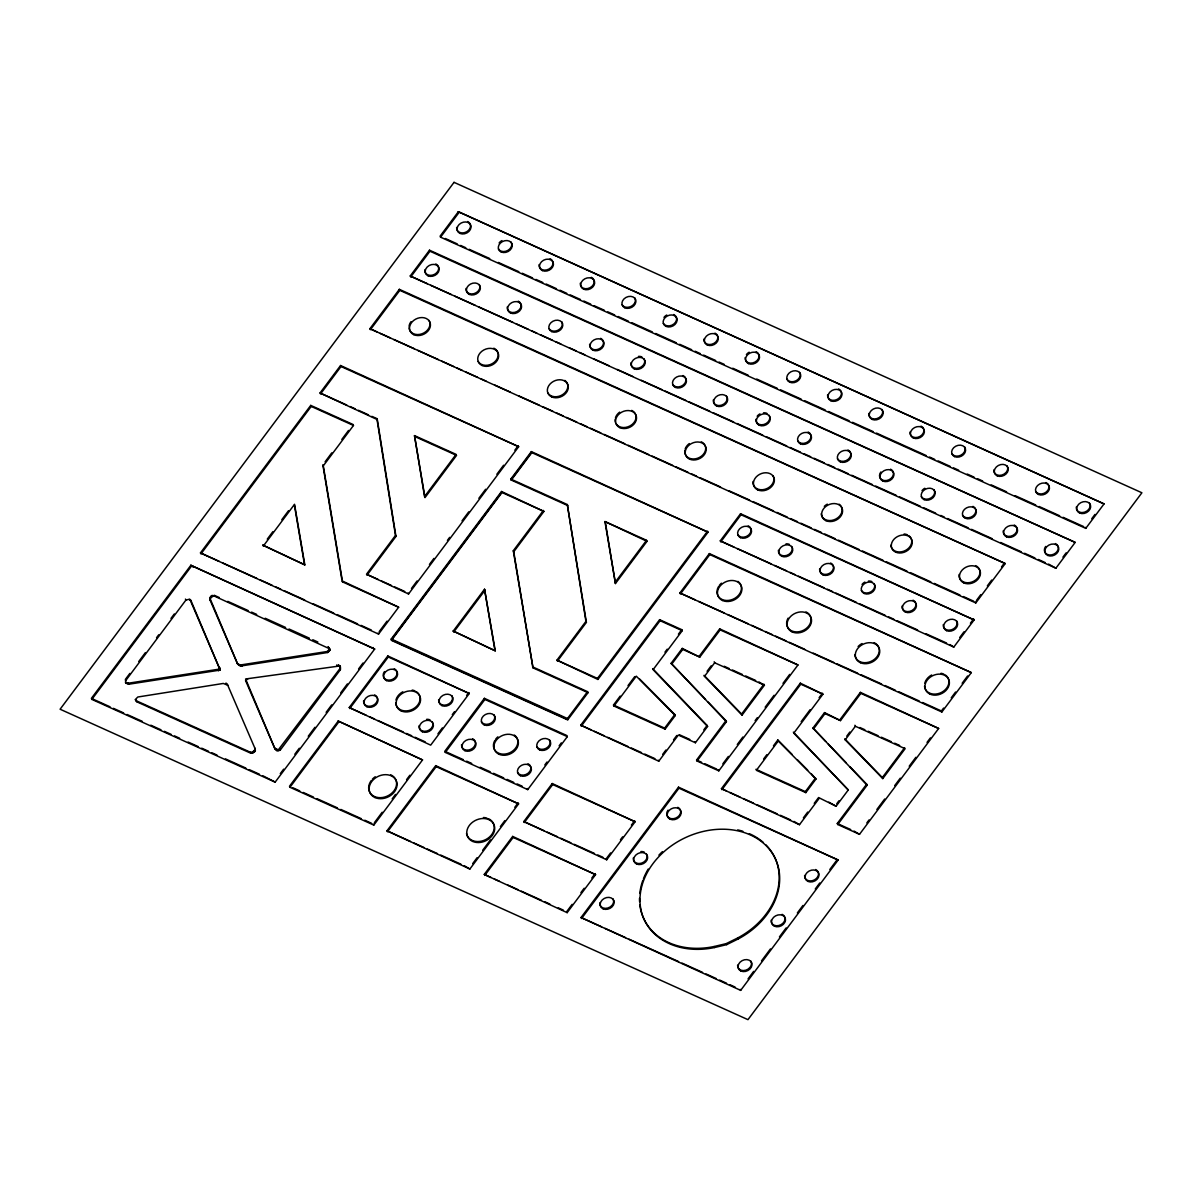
<?xml version="1.0" encoding="UTF-8"?>
<svg xmlns="http://www.w3.org/2000/svg" width="1202" height="1202" viewBox="0 0 1202 1202"><rect width="100%" height="100%" fill="white"/><g stroke="black" fill="none" stroke-linecap="round" stroke-linejoin="round"><path stroke-width="1.5" d="M329.093 647.743L330.114 650.057L327.695 652.506L240.49 666.058L237.741 664.27L209.704 597.694L212.198 595.306L212.649 596.312L214.647 596.237L329.558 648.749L328.071 646.631L328.537 647.638M255.35 750.814L254.899 748.335L255.35 750.814L254.328 752.167L250.857 753.263L136.983 701.878L135.495 699.759L136.983 701.878M219.726 669.063L128.479 683.187L125.399 682.33L128.945 684.193L220.191 670.07L189.826 599.227L190.292 600.234M220.191 670.07L190.682 599.963M338.964 666.073L245.584 678.98L275.093 749.086L277.076 750.769L280.336 749.958L340.376 669.664L340.376 666.704L338.498 665.067L340.376 666.704M129.846 673.42L125.399 679.37L125.864 683.337M340.376 669.664L339.911 665.698M190.878 565.301L91.382 698.377L91.833 699.384L275.168 782.126L374.678 649.05L190.878 565.301L374.678 649.05M200.449 552.92L310.747 405.405L353.012 424.471L353.478 425.478L323.308 465.82L342.54 581.903L398.643 607.22L378.57 634.085L200.449 552.92L219.245 561.394M366.971 575.217L395.954 536.438L377.338 419.618L320.032 392.979L340.572 365.513L518.678 446.693L408.545 593.983L366.505 574.21L395.488 535.431L376.872 418.612L371.854 416.358M91.833 699.384L191.343 566.307M200.914 553.927L311.213 406.411L310.747 405.405M320.498 393.971L341.022 366.52L340.572 365.513M369.9 328.717L399.349 289.336L1005.248 563.558L975.799 602.938L369.9 328.717L376.752 331.797M410.213 276.009L429.505 250.211L1075.189 542.387L1055.897 568.2L410.213 276.009L427.326 283.732M458.368 211.717L440.097 236.163L440.563 237.17L1085.782 528.354L1104.052 503.908L458.368 211.717L1104.052 503.908M370.366 329.724L399.815 290.343L399.349 289.336M410.678 277.016L429.97 251.218L429.505 250.211M440.563 237.17L458.833 212.724M138.741 661.536L145.412 652.611M156.53 637.736L158.754 634.761M170.984 618.414L174.32 613.952M125.864 680.377L185.904 600.083L189.165 599.272L191.148 600.955M210.17 598.686L212.649 596.312M267.265 539.142L272.854 531.675M281.794 519.715L288.495 510.745M325.081 461.823L331.782 452.853M341.834 439.421L348.535 430.451M263.268 546.129L294.55 504.284L304.842 564.895L262.802 545.122L304.842 564.895M210.155 600.174L209.689 599.167L237.275 663.264L240.024 665.052L327.229 651.499L329.664 649.065L330.114 650.057M136.517 700.871L250.407 752.257L252.405 752.182L254.884 749.808M245.539 680.482L274.627 748.08L278.308 749.868L339.911 668.658M379.216 631.591L387.029 621.149M411.46 588.469L417.079 580.957M429.445 564.429L433.937 558.404M447.414 540.374L449.668 537.369M462.019 520.842L468.765 511.827M478.877 498.289L485.623 489.274M496.862 474.249L503.608 465.234M514.847 450.194L518.212 445.687M280.291 773.637L283.657 769.16M294.836 754.21L299.298 748.23M308.253 736.255L314.954 727.285M326.133 712.335L331.722 704.868M340.677 692.893L347.378 683.923M358.557 668.973L363.034 662.993M391.702 640.02L391.236 639.013L501.534 491.498L543.92 511.421L513.75 551.763L532.982 667.846L588.018 692.683L567.66 719.893L391.431 640.365L502 492.504L501.534 491.498M510.82 479.072L531.344 451.621L708.038 532.155L597.92 679.446L556.947 660.153L585.93 621.374L567.314 504.555L510.82 479.072L511.286 480.079L531.81 452.628L531.344 451.621M338.228 721.065L289.487 786.258L289.952 787.265L373.807 825.098L422.533 759.919L338.228 721.065L422.533 759.919M349.226 707.557L387.81 655.961L469.276 693.524L430.692 745.135L349.226 707.557L366.099 715.175M289.952 787.265L338.679 722.071M349.692 708.564L388.276 656.968L387.81 655.961M453.244 631.065L484.526 589.22L495.284 650.838L453.244 631.065L495.284 650.838M532.982 667.846L513.284 550.756L543.454 510.414M453.71 632.072L484.992 590.227M437.949 733.806L442.366 727.901M452.283 714.634L454.491 711.689M466.616 695.462L468.81 692.517M374.438 822.619L382.191 812.236M392.168 798.909L395.488 794.462M406.561 779.647L409.882 775.215M484.391 698.332L444.785 751.295L445.311 752.407L527.738 789.609L567.329 736.646L566.818 735.534L484.391 698.332L484.902 699.444L567.329 736.646M445.311 752.407L484.902 699.444M386.969 830.822L435.71 765.644L518.603 803.853L469.862 869.031L386.969 830.822L410.513 841.445M387.435 831.829L436.176 766.651L435.71 765.644M614.973 582.534L646.541 540.314L604.937 521.548L615.439 583.541L647.007 541.321L646.541 540.314M557.397 661.16L586.396 622.381L567.314 504.555M543.92 511.421L501.655 492.354L391.356 639.87L567.93 719.547L567.464 718.541L587.553 691.676L532.516 666.84M597.92 679.446L597.454 678.439L707.572 531.149M544.822 764.953L547.015 762.008M559.125 745.826L561.319 742.881M472.717 863.577L477.149 857.657M482.693 850.25L490.446 839.882M500.408 826.54L504.84 820.62M514.817 807.293L518.137 802.846M580.746 725.182L659.613 619.676L681.774 629.683L682.24 630.689L653.107 669.649L707.572 726.459L695.402 742.746L678.349 735.053L658.786 761.197L580.746 725.182L590.858 729.749M679.911 592.977L709.36 553.596L971.321 672.609L941.872 711.99L679.911 592.977L695.297 599.918M581.212 726.188L660.078 620.683L659.613 619.676M680.377 593.968L709.826 554.588L709.36 553.596M720.253 540.9L740.552 513.735L974.101 619.932L953.787 647.082L720.253 540.9L733.866 547.03M720.719 541.907L741.018 514.741L740.552 513.735M484.256 874.44L512.683 836.427L595.576 874.62L567.149 912.649L484.256 874.44L490.987 877.475M523.802 821.567L552.229 783.539L635.122 821.747L606.694 859.776L523.802 821.567L543.98 830.672M484.722 875.447L513.149 837.418L512.683 836.427M524.267 822.574L552.695 784.545L552.229 783.539M639.719 679.1L674.803 714.544L675.269 715.551L665.112 729.133L613.952 706.04L613.486 705.033L620.187 696.078M628.015 685.621L634.716 676.651M613.952 706.04L636.294 676.17L675.269 715.551M664.961 652.16L667.215 649.17M678.409 634.175L681.774 629.683M719.697 628.871L797.963 664.976L718.811 770.843L697.04 761.016L726.429 721.696L671.107 663.339L682.27 648.404L699.789 657.103L720.163 629.878L719.697 628.871L699.339 656.097M671.572 664.345L682.736 649.411L682.27 648.404M707.092 671.272L711.163 665.833M665.112 729.133L664.646 728.127L674.803 714.544M758.973 681.97L764.412 685.215L742.07 715.1L704.522 676.35L714.664 662.768L714.198 661.761M662.678 754.375L665.938 750.018M673.526 739.861L676.786 735.504M572.152 904.325L566.683 911.642L567.149 912.649M580.897 892.635L584.187 888.248M591.835 878.001L595.125 873.614M610.601 852.909L606.229 858.769L606.694 859.776M620.442 839.747L622.621 836.832M631.381 825.128L634.656 820.741M703.786 729.899L707.122 725.452L652.641 668.643M697.04 761.016L696.574 760.01L725.963 720.689L708.098 702.028M581.032 917.532L678.499 787.175L838.14 860.016L740.672 990.373L581.032 917.532L601.571 926.802M581.498 918.538L678.965 788.181L678.499 787.175M742.07 715.1L741.604 714.093L763.946 684.208M722.808 763.871L728.382 756.419M737.292 744.489L742.866 737.036M755.126 720.629L757.365 717.654M765.163 707.212L774.088 695.282M782.998 683.352L789.684 674.412M819.043 798.549L799.495 824.692L721.44 788.677L800.322 683.172L822.934 694.185L793.801 733.145L848.281 789.954L836.096 806.241L818.577 797.542L814.235 803.357M721.906 789.684L800.787 684.178L800.322 683.172M763.586 759.033L766.876 754.646M773.442 745.841L777.829 739.981L792.118 754.42M777.829 739.981L778.295 740.988L756.374 770.317L805.821 792.629L815.963 779.046L811.605 774.103M801.178 721.651L810.148 709.661M819.118 697.671L822.468 693.178M860.392 692.367L938.657 728.472L859.505 834.338L837.734 824.512L867.123 785.191L812.973 728.051L824.527 712.606L840.498 720.599L860.857 693.374L860.392 692.367L840.033 719.592M813.423 729.058L824.978 713.612L824.527 712.606M846.779 736.12L849.829 732.048M805.821 792.629L805.355 791.622L815.497 778.04M855.373 726.263L905.106 748.711L882.779 778.596L845.216 739.846L855.373 726.263L854.907 725.257M803.372 817.871L807.714 812.071M976.43 600.474L980.787 594.644M987.323 585.9L991.695 580.055M1001.506 566.938L1003.685 564.008M959.737 637.496L964.019 631.786M970.42 623.207L973.635 618.925M836.742 803.762L838.951 800.802M837.734 824.512L837.268 823.505L866.657 784.185L850.039 766.816M882.779 778.596L882.313 777.589L904.64 747.704M941.872 711.99L941.421 710.983L943.6 708.068M951.233 697.851L955.59 692.021M962.141 683.277L967.595 675.975M1062.929 557.157L1066.144 552.86M1091.762 518.723L1094.992 514.411M748.05 978.879L753.654 971.396M761.497 960.894L770.452 948.919M779.422 936.929L786.138 927.929M797.347 912.949L802.951 905.467M815.272 888.984L819.749 882.989M829.831 869.497L836.562 860.512M866.837 822.889L869.076 819.914M876.874 809.472L884.687 799.029M894.709 785.612L900.283 778.16M909.208 766.23L915.894 757.29M927.043 742.385L930.393 737.908M639.84 904.806A72.3 57.125 -24.8 0 0 714.048 946.53L726.218 943.63L737.607 938.011A72.3 57.125 -24.8 0 0 765.749 844.751M726.684 944.637L738.073 939.017A72.3 57.125 -24.8 0 0 757.305 838.65A72.3 57.125 -24.8 0 0 643.956 879.654A72.3 57.125 -24.8 0 0 714.514 947.537L726.684 944.637L726.218 943.63M246.049 679.986L247.687 679.22M445.236 238.477L457.211 243.886M460.636 245.433L465.775 247.747M469.201 249.295L489.725 258.565M498.289 262.427L518.828 271.697M522.254 273.245L532.516 277.872M535.942 279.42L542.793 282.5M546.204 284.048L556.481 288.69M559.907 290.223L566.743 293.318M570.169 294.866L580.446 299.493M583.856 301.041L590.708 304.136M594.134 305.684L604.396 310.311M607.821 311.859L614.673 314.939M618.083 316.487L628.361 321.129M631.786 322.662L652.325 331.932M655.736 333.48L676.275 342.75M679.701 344.298L691.676 349.707M695.102 351.239L700.24 353.568M703.666 355.116L715.641 360.51M719.066 362.057L724.205 364.371M732.754 368.233L748.155 375.189M756.719 379.051L777.258 388.321M780.684 389.869L801.223 399.139M804.634 400.672L825.173 409.942M828.599 411.49L849.138 420.76M852.564 422.308L873.103 431.578M876.513 433.111L926.156 455.513M929.582 457.06L934.705 459.374M938.131 460.922L950.106 466.331M953.532 467.878L958.67 470.192M967.234 474.054L974.071 477.149M977.496 478.681L982.635 481.01M991.184 484.872L1006.585 491.813M1015.149 495.675L1035.688 504.945M1039.114 506.493L1059.653 515.763M1063.064 517.311L1083.603 526.566M429.97 251.218L1075.189 542.387M430.752 285.28L451.291 294.55M454.717 296.098L475.241 305.353M478.666 306.901L512.893 322.346M516.319 323.894L528.309 329.303M531.72 330.85L536.858 333.164M540.284 334.712L552.259 340.121M555.685 341.653L560.823 343.982M569.372 347.844L576.224 350.924M579.649 352.471L584.773 354.785M593.337 358.647L608.738 365.603M617.302 369.465L632.703 376.421M641.252 380.283L661.791 389.553M665.217 391.086L685.756 400.356M689.182 401.904L709.721 411.174M713.147 412.722L733.671 421.992M737.096 423.525L762.774 435.109M766.2 436.657L786.739 445.927M790.15 447.475L800.427 452.102M803.853 453.65L810.689 456.745M814.115 458.293L824.377 462.92M827.802 464.468L834.654 467.548M838.079 469.096L848.342 473.738M851.767 475.286L872.306 484.541M875.732 486.089L896.271 495.359M899.682 496.907L920.221 506.177M923.647 507.725L935.622 513.119M940.76 515.448L944.186 516.98M947.612 518.528L968.151 527.798M971.577 529.346L992.101 538.616M1000.665 542.478L1021.204 551.748M1024.63 553.281L1034.892 557.923M1038.318 559.471L1045.169 562.551M1048.58 564.099L1055.897 568.2M399.815 290.343L1005.248 563.558M380.163 333.345L390.425 337.972M393.85 339.52L414.374 348.775M417.8 350.323L438.309 359.593M441.735 361.126L453.71 366.535M457.136 368.082L462.259 370.396M465.685 371.929L477.645 377.338M481.07 378.885L486.209 381.199M494.758 385.061L510.144 392.002M518.693 395.864L539.217 405.119M542.643 406.667L552.905 411.294M556.316 412.842L563.167 415.922M566.578 417.47L576.84 422.097M580.265 423.645L587.102 426.74M590.528 428.273L600.79 432.915M604.215 434.448L624.74 443.718M628.15 445.251L648.674 454.521M652.1 456.069L672.624 465.324M676.035 466.872L688.01 472.266M691.435 473.813L696.559 476.127M699.985 477.675L720.509 486.93M729.058 490.792L749.582 500.062M753.008 501.595L773.517 510.865M776.943 512.413L787.205 517.04M790.631 518.573L797.467 521.668M800.893 523.216L811.155 527.843M814.565 529.391L821.417 532.471M824.827 534.019L835.089 538.646M838.515 540.194L859.039 549.449M862.45 550.997L882.974 560.252M886.4 561.8L906.924 571.07M910.35 572.603L930.859 581.873M934.285 583.406L959.947 594.99M963.358 596.538L973.62 601.165M741.018 514.741L974.101 619.932M341.022 366.52L518.678 446.693M708.038 532.155L531.464 452.463L510.94 479.914L567.765 505.561M737.262 548.578L771.293 563.933M774.689 565.466L786.604 570.845M789.999 572.377L795.108 574.676M798.504 576.209L824.031 587.733M827.427 589.265L832.535 591.564M835.931 593.097L856.35 602.322M859.761 603.855L885.273 615.364M888.669 616.911L893.777 619.21M897.188 620.743L917.592 629.953M926.111 633.8L946.515 643.01M949.926 644.542L953.787 647.082M709.826 554.588L971.321 672.609M320.032 392.979L346.777 405.044M350.128 406.546L355.146 408.815M358.481 410.318L368.503 414.84M414.495 435.605L456.099 454.371L424.546 496.591L414.495 435.605L424.997 497.598L456.565 455.378L414.96 436.611M604.937 521.548L647.007 541.321M311.213 406.411L353.478 425.478M698.723 601.451L724.355 613.02M727.766 614.568L748.275 623.823M751.701 625.371L761.948 629.998M765.373 631.531L772.21 634.626M775.636 636.158L785.883 640.786M789.308 642.334L804.679 649.275M813.228 653.137L833.737 662.392M837.163 663.925L857.672 673.18M861.083 674.728L881.592 683.983M885.018 685.531L895.265 690.158M898.69 691.706L919.199 700.961M922.61 702.494L941.421 710.983M720.163 629.878L797.963 664.976M860.857 693.374L938.657 728.472M660.078 620.683L682.24 630.689M800.787 684.178L822.934 694.185M724.16 666.254L729.133 668.492M732.439 669.995L742.385 674.487M745.706 675.975L755.652 680.467M859.881 727.51L864.854 729.749M868.175 731.252L878.121 735.729M881.427 737.232L891.373 741.724M894.694 743.212L899.667 745.465M714.664 662.768L764.412 685.215M682.736 649.411L699.789 657.103M824.978 713.612L840.498 720.599M368.158 574.962L378.149 579.469M381.47 580.972L391.446 585.479M394.782 586.967L404.758 591.474M556.947 660.153L597.454 678.439M613.486 705.033L664.646 728.127M679.581 734.813L689.813 739.44M755.908 769.31L805.355 791.622M828.809 802.155L836.096 806.241M696.574 760.01L701.592 762.278M704.943 763.781L716.662 769.07M837.268 823.505L850.67 829.545M854.021 831.063L859.505 834.338M222.655 562.942L256.822 578.357M260.233 579.89L272.193 585.299M275.604 586.831L280.727 589.145M284.153 590.693L304.647 599.933M313.181 603.795L333.69 613.05M337.101 614.583L357.595 623.838M361.021 625.371L371.268 629.998M391.236 639.013L567.464 718.541M594.239 731.267L604.351 735.834M607.731 737.352L627.97 746.487M631.335 748.02L641.462 752.587M644.828 754.105L654.955 758.672M721.44 788.677L726.504 790.961M729.869 792.479L739.996 797.046M743.362 798.564L753.489 803.131M756.854 804.664L777.093 813.799M780.474 815.317L790.585 819.884M793.966 821.402L799.495 824.692M388.276 656.968L469.276 693.524M678.965 788.181L838.14 860.016M219.29 597.544L214.196 595.245L214.647 596.237M227.794 601.376L248.183 610.586M251.579 612.118L256.687 614.417M265.176 618.249L285.58 627.459M288.976 628.992L309.365 638.187M312.775 639.734L317.869 642.033M552.695 784.545L635.122 821.747M369.48 716.708L374.543 718.991M377.909 720.509L403.226 731.943M406.607 733.46L411.67 735.744M415.051 737.262L425.177 741.844M446.468 752.046L463.296 759.649M466.661 761.167L471.71 763.435M480.124 767.237L490.206 771.789M493.571 773.307L503.668 777.859M507.034 779.377L513.765 782.412M517.13 783.929L522.179 786.213M436.176 766.651L518.603 803.853M226.442 684.088L225.976 683.082L227.779 685.245L223.302 683.442L137.824 697.01L135.39 699.444L135.961 700.766M547.346 832.19L557.443 836.742M560.808 838.26L570.905 842.827M574.271 844.345L594.449 853.45M597.815 854.968L602.863 857.251M513.149 837.418L595.576 874.62M604.997 928.35L625.536 937.62M628.962 939.168L678.589 961.57M682.015 963.102L702.554 972.373M705.98 973.921L716.242 978.563M719.667 980.096L726.519 983.191M729.945 984.738L735.068 987.052M292.912 787.791L299.749 790.886M303.174 792.434L313.437 797.061M316.862 798.609L337.401 807.879M340.827 809.427L361.351 818.682M364.777 820.23L371.628 823.325M494.353 878.993L499.401 881.276M507.815 885.063L517.912 889.63M521.262 891.148L541.456 900.253M544.822 901.77L549.87 904.054M558.284 907.841L563.332 910.124M413.879 842.978L423.975 847.53M427.341 849.048L437.438 853.6M440.803 855.118L460.982 864.223M464.348 865.74L469.862 869.031M93.065 699.143L110.043 706.806M113.439 708.339L123.626 712.936M127.021 714.469L142.302 721.365M150.791 725.197L160.978 729.794M164.374 731.327L171.165 734.392M174.56 735.924L179.639 738.223M188.128 742.055L198.315 746.652M201.711 748.185L208.502 751.235M211.898 752.768L216.991 755.066M225.48 758.898L245.854 768.093M249.25 769.626L259.437 774.223M262.832 775.756L275.168 782.126M797.317 759.664L807.714 770.166M778.295 740.988L815.963 779.046M882.313 777.589L844.751 738.839L845.216 739.846M741.604 714.093L704.056 675.344L704.522 676.35M793.335 732.138L848.281 789.954M812.973 728.051L825.744 741.424M828.313 744.098L846.208 762.804M671.107 663.339L705.544 699.354M1085.316 527.347L1085.782 528.354M975.333 601.932L975.799 602.938M866.657 784.185L867.123 785.191M725.963 720.689L726.429 721.696M707.122 725.452L707.572 726.459M718.345 769.836L718.811 770.843M694.936 741.739L695.402 742.746M658.335 760.19L658.786 761.197M737.607 938.011L738.073 939.017M585.93 621.374L586.396 622.381M740.207 989.366L740.672 990.373M714.048 946.53L714.514 947.537M587.553 691.676L588.018 692.683M513.284 550.756L513.75 551.763M376.872 418.612L377.338 419.618M527.227 788.497L527.738 789.609M395.488 535.431L395.954 536.438M408.094 592.977L408.545 593.983M398.643 607.22L342.074 580.897L342.54 581.903M323.308 465.82L322.842 464.813L341.774 579.048M378.104 633.093L378.57 634.085M372.996 647.487L373.476 648.509M340.031 667.155L340.497 668.162M336.83 664.856L337.296 665.863M328.642 650.417L329.108 651.424M327.229 651.499L327.695 652.506M373.341 824.091L373.807 825.098M210.726 596.327L211.176 597.334M241.752 665.052L242.218 666.058M279.871 748.966L280.336 749.958M240.024 665.052L240.49 666.058M278.308 749.868L278.774 750.859M238.612 664.405L239.078 665.412M192.515 566.037L192.981 567.059M237.275 663.264L237.741 664.27M276.61 749.763L277.076 750.769M275.483 748.816L275.949 749.823M274.627 748.08L275.093 749.086M219.771 667.561L220.236 668.567M185.439 599.077L185.904 600.083M218.088 669.814L218.554 670.821M253.877 751.175L254.328 752.167M252.405 752.182L252.856 753.188M250.407 752.257L250.857 753.263M128.479 683.187L128.945 684.193M126.811 682.976L127.277 683.983M227.313 684.238L255.365 749.342M484.526 589.22L494.818 649.831M294.4 505.11L304.376 563.888M605.402 522.554L615.439 583.541M416.598 691.826A12.651 9.992 -24.8 0 1 412.947 709.06A12.651 9.992 -24.8 0 1 395.698 703.08M395.969 699.94A12.651 9.992 -24.8 0 1 402.82 691.781M412.181 690.083A12.651 9.992 -24.8 0 1 414.99 690.91M451.937 695.763A7.227 5.709 -24.8 0 1 446.723 704.838A7.227 5.709 -24.8 0 1 438.625 699.669M432.314 721.891A7.227 5.709 -24.8 0 1 427.101 730.981A7.227 5.709 -24.8 0 1 419.002 725.813M426.635 719.337A7.227 5.709 -24.8 0 1 430.015 719.893M374.588 694.876A7.227 5.709 -24.8 0 1 373.431 705.243A7.227 5.709 -24.8 0 1 363.575 700.796M394.211 668.733A7.227 5.709 -24.8 0 1 395.834 676.726A7.227 5.709 -24.8 0 1 386.097 679.596A7.227 5.709 -24.8 0 1 384.46 671.602M390.74 774.809A14.454 11.419 -24.8 0 1 393.986 790.811A14.454 11.419 -24.8 0 1 374.498 796.535A14.454 11.419 -24.8 0 1 371.253 780.549M372.38 779.197A14.454 11.419 -24.8 0 1 375.249 776.762M488.403 818.667A14.454 11.419 -24.8 0 1 487.681 838.425A14.454 11.419 -24.8 0 1 466.496 833.572M483.414 817.525A14.454 11.419 -24.8 0 1 486.885 818.096M514.351 735.068A12.651 9.992 -24.8 0 1 515.057 748.816A12.651 9.992 -24.8 0 1 498.815 753.278A12.651 9.992 -24.8 0 1 494.863 740.417M495.69 739.17A12.651 9.992 -24.8 0 1 497.868 736.856M494.142 714.92A7.227 5.709 -24.8 0 1 490.686 723.273A7.227 5.709 -24.8 0 1 481.431 721.756M472.566 738.704A7.227 5.709 -24.8 0 1 471.394 749.086A7.227 5.709 -24.8 0 1 461.538 744.639M549.569 739.936A7.227 5.709 -24.8 0 1 546.114 748.29A7.227 5.709 -24.8 0 1 536.858 746.773M527.978 763.721A7.227 5.709 -24.8 0 1 528.369 773.036A7.227 5.709 -24.8 0 1 517.566 772.57M750.919 961.164A7.227 5.709 -24.8 0 1 745.706 970.239A7.227 5.709 -24.8 0 1 737.607 965.086M815.632 869.527A7.227 5.709 -24.8 0 1 814.46 879.894A7.227 5.709 -24.8 0 1 804.619 875.462M782.126 914.346A7.227 5.709 -24.8 0 1 780.954 924.714A7.227 5.709 -24.8 0 1 771.113 920.266M613.065 898.946A7.227 5.709 -24.8 0 1 607.851 908.021A7.227 5.709 -24.8 0 1 599.753 902.867M646.571 854.141A7.227 5.709 -24.8 0 1 641.357 863.216A7.227 5.709 -24.8 0 1 633.259 858.048M640.876 851.572A7.227 5.709 -24.8 0 1 644.272 852.128M677.778 807.323A7.227 5.709 -24.8 0 1 679.4 815.317A7.227 5.709 -24.8 0 1 669.649 818.186A7.227 5.709 -24.8 0 1 668.027 810.178M639.569 901.605A72.3 57.125 -24.8 0 1 639.494 898.36M639.795 893.462A72.3 57.125 -24.8 0 1 642.875 880.285M643.491 878.647A72.3 57.125 -24.8 0 1 648.209 869.046M658.906 855.118A72.3 57.125 -24.8 0 1 662.437 851.662M737.682 829.906A72.3 57.125 -24.8 0 1 742.851 831.273M749.372 833.692A72.3 57.125 -24.8 0 1 763.405 842.542M737.923 581.392A12.651 9.992 -24.8 0 1 738.629 595.155A12.651 9.992 -24.8 0 1 722.387 599.618A12.651 9.992 -24.8 0 1 718.435 586.756M719.262 585.494A12.651 9.992 -24.8 0 1 721.44 583.195M805.956 611.908A12.651 9.992 -24.8 0 1 809.096 625.491A12.651 9.992 -24.8 0 1 792.629 631.275A12.651 9.992 -24.8 0 1 788.076 618.174M874.17 642.694A12.651 9.992 -24.8 0 1 873.073 660.289A12.651 9.992 -24.8 0 1 854.877 654.85M858.108 646.526A12.651 9.992 -24.8 0 1 862.014 643.566M945.418 675.028A12.651 9.992 -24.8 0 1 941.767 692.262A12.651 9.992 -24.8 0 1 924.518 686.282M924.789 683.142A12.651 9.992 -24.8 0 1 931.64 674.983M941.001 673.285A12.651 9.992 -24.8 0 1 943.81 674.127M748.185 525.8A7.227 5.709 -24.8 0 1 748.561 535.115A7.227 5.709 -24.8 0 1 737.758 534.65M791.697 546.399A7.227 5.709 -24.8 0 1 786.484 555.489A7.227 5.709 -24.8 0 1 778.385 550.321M786.018 543.845A7.227 5.709 -24.8 0 1 789.398 544.401M830.612 563.002A7.227 5.709 -24.8 0 1 829.44 573.369A7.227 5.709 -24.8 0 1 819.599 568.922M874.124 583.601A7.227 5.709 -24.8 0 1 870.654 591.97A7.227 5.709 -24.8 0 1 861.398 590.452M862.074 584.457A7.227 5.709 -24.8 0 1 864.869 582.084M868.445 581.047A7.227 5.709 -24.8 0 1 871.826 581.588M913.039 600.189A7.227 5.709 -24.8 0 1 911.867 610.571A7.227 5.709 -24.8 0 1 902.026 606.124M956.552 620.803A7.227 5.709 -24.8 0 1 951.338 629.878A7.227 5.709 -24.8 0 1 943.239 624.724M467.653 221.529A7.227 5.709 -24.8 0 1 466.481 231.896A7.227 5.709 -24.8 0 1 456.64 227.448M511.166 242.128A7.227 5.709 -24.8 0 1 507.695 250.497A7.227 5.709 -24.8 0 1 498.439 248.979M499.115 242.984A7.227 5.709 -24.8 0 1 501.91 240.61M550.08 258.715A7.227 5.709 -24.8 0 1 548.908 269.098A7.227 5.709 -24.8 0 1 539.067 264.65M591.294 277.316A7.227 5.709 -24.8 0 1 590.122 287.684A7.227 5.709 -24.8 0 1 580.281 283.251M634.806 297.931A7.227 5.709 -24.8 0 1 631.335 306.285A7.227 5.709 -24.8 0 1 622.095 304.767M673.721 314.518A7.227 5.709 -24.8 0 1 674.097 323.834A7.227 5.709 -24.8 0 1 663.309 323.368M663.985 317.388A7.227 5.709 -24.8 0 1 666.764 315.014M714.935 333.119A7.227 5.709 -24.8 0 1 713.763 343.487A7.227 5.709 -24.8 0 1 703.921 339.039M756.148 351.72A7.227 5.709 -24.8 0 1 754.991 362.087A7.227 5.709 -24.8 0 1 745.135 357.64M746.412 354.59A7.227 5.709 -24.8 0 1 749.192 352.216M799.661 372.335A7.227 5.709 -24.8 0 1 796.205 380.688A7.227 5.709 -24.8 0 1 786.949 379.171M838.575 388.922A7.227 5.709 -24.8 0 1 837.418 399.289A7.227 5.709 -24.8 0 1 827.562 394.842M882.088 409.536A7.227 5.709 -24.8 0 1 876.889 418.612A7.227 5.709 -24.8 0 1 868.776 413.443M921.017 426.124A7.227 5.709 -24.8 0 1 919.846 436.491A7.227 5.709 -24.8 0 1 909.989 432.044M964.53 446.723A7.227 5.709 -24.8 0 1 961.059 455.092A7.227 5.709 -24.8 0 1 951.804 453.575M1007.156 465.97A7.227 5.709 -24.8 0 1 1001.942 475.045A7.227 5.709 -24.8 0 1 993.844 469.892M1046.071 482.558A7.227 5.709 -24.8 0 1 1046.446 491.873A7.227 5.709 -24.8 0 1 1035.658 491.408M1089.583 503.172A7.227 5.709 -24.8 0 1 1084.369 512.247A7.227 5.709 -24.8 0 1 1076.271 507.079M1014.203 524.973A7.227 5.709 -24.8 0 1 1013.031 535.356A7.227 5.709 -24.8 0 1 1003.189 530.908M972.989 506.373A7.227 5.709 -24.8 0 1 973.365 515.688A7.227 5.709 -24.8 0 1 962.562 515.237M934.074 489.785A7.227 5.709 -24.8 0 1 930.603 498.154A7.227 5.709 -24.8 0 1 921.348 496.636M922.024 490.641A7.227 5.709 -24.8 0 1 924.819 488.267M1055.416 543.574A7.227 5.709 -24.8 0 1 1057.039 551.583A7.227 5.709 -24.8 0 1 1047.288 554.438A7.227 5.709 -24.8 0 1 1045.665 546.444M435.785 263.944A7.227 5.709 -24.8 0 1 434.613 274.311A7.227 5.709 -24.8 0 1 424.757 269.864M479.297 284.558A7.227 5.709 -24.8 0 1 474.084 293.634A7.227 5.709 -24.8 0 1 465.985 288.465M561.725 321.745A7.227 5.709 -24.8 0 1 558.254 330.114A7.227 5.709 -24.8 0 1 548.998 328.597M518.212 301.146A7.227 5.709 -24.8 0 1 517.04 311.513A7.227 5.709 -24.8 0 1 507.199 307.066M600.639 338.348A7.227 5.709 -24.8 0 1 599.467 348.715A7.227 5.709 -24.8 0 1 589.626 344.268M644.152 358.947A7.227 5.709 -24.8 0 1 638.938 368.022A7.227 5.709 -24.8 0 1 630.84 362.869M638.457 356.393A7.227 5.709 -24.8 0 1 641.853 356.934M683.067 375.535A7.227 5.709 -24.8 0 1 683.442 384.85A7.227 5.709 -24.8 0 1 672.639 384.4M769.22 415.396A7.227 5.709 -24.8 0 1 764.006 424.471A7.227 5.709 -24.8 0 1 755.908 419.303M757.17 416.253A7.227 5.709 -24.8 0 1 759.965 413.879M763.525 412.827A7.227 5.709 -24.8 0 1 766.921 413.383M726.579 396.149A7.227 5.709 -24.8 0 1 721.365 405.224A7.227 5.709 -24.8 0 1 713.267 400.071M808.135 431.984A7.227 5.709 -24.8 0 1 808.51 441.299A7.227 5.709 -24.8 0 1 797.707 440.833M890.562 469.186A7.227 5.709 -24.8 0 1 892.184 477.179A7.227 5.709 -24.8 0 1 882.433 480.049A7.227 5.709 -24.8 0 1 880.811 472.04M847.921 449.939A7.227 5.709 -24.8 0 1 848.296 459.254A7.227 5.709 -24.8 0 1 837.509 458.788M429.054 320.423A10.848 8.564 -24.8 0 1 422.127 333.75A10.848 8.564 -24.8 0 1 409.071 327.83M409.086 326.298A10.848 8.564 -24.8 0 1 410.994 321.715M493.827 348.189A10.848 8.564 -24.8 0 1 494.398 362.163A10.848 8.564 -24.8 0 1 478.186 361.471M564.835 380.403A10.848 8.564 -24.8 0 1 563.302 394.166A10.848 8.564 -24.8 0 1 547.827 392.904M631.681 410.408A10.848 8.564 -24.8 0 1 632.252 424.381A10.848 8.564 -24.8 0 1 616.055 423.69M615.439 422.338A10.848 8.564 -24.8 0 1 615.154 419.303M615.484 417.74A10.848 8.564 -24.8 0 1 619.676 412.136M701.322 441.84A10.848 8.564 -24.8 0 1 699.564 457.391A10.848 8.564 -24.8 0 1 684.794 450.72M685.125 449.172A10.848 8.564 -24.8 0 1 689.317 443.568M839.131 504.194A10.848 8.564 -24.8 0 1 835.991 518.963A10.848 8.564 -24.8 0 1 821.206 513.825M824.302 506.358A10.848 8.564 -24.8 0 1 827.322 504.149M772.976 475.631A10.848 8.564 -24.8 0 1 765.163 489.244A10.848 8.564 -24.8 0 1 753.008 481.506M908.757 535.611A10.848 8.564 -24.8 0 1 905.632 550.381A10.848 8.564 -24.8 0 1 890.847 545.257M904.084 534.004A10.848 8.564 -24.8 0 1 907.39 534.83M975.603 565.616A10.848 8.564 -24.8 0 1 973.86 581.167A10.848 8.564 -24.8 0 1 959.091 574.511M454.04 182.343L60.1 709.225L747.96 1019.657L1141.9 492.775L454.04 182.343M459.99 233.398A7.227 5.709 -24.8 0 0 471.004 227.463A7.227 5.709 -24.8 0 0 461.162 223.016A7.227 5.709 -24.8 0 0 459.99 233.398M501.204 251.984A7.227 5.709 -24.8 0 0 512.217 246.064A7.227 5.709 -24.8 0 0 502.376 241.617A7.227 5.709 -24.8 0 0 501.204 251.984M542.418 270.585A7.227 5.709 -24.8 0 0 553.431 264.665A7.227 5.709 -24.8 0 0 543.589 260.218A7.227 5.709 -24.8 0 0 542.418 270.585M583.631 289.186A7.227 5.709 -24.8 0 0 594.644 283.266A7.227 5.709 -24.8 0 0 584.803 278.819A7.227 5.709 -24.8 0 0 583.631 289.186M624.845 307.787A7.227 5.709 -24.8 0 0 635.873 301.867A7.227 5.709 -24.8 0 0 626.017 297.42A7.227 5.709 -24.8 0 0 624.845 307.787M666.058 326.388A7.227 5.709 -24.8 0 0 677.087 320.468A7.227 5.709 -24.8 0 0 667.23 316.021A7.227 5.709 -24.8 0 0 666.058 326.388M707.287 344.989A7.227 5.709 -24.8 0 0 718.3 339.069A7.227 5.709 -24.8 0 0 708.444 334.622A7.227 5.709 -24.8 0 0 707.287 344.989M748.5 363.59A7.227 5.709 -24.8 0 0 759.514 357.67A7.227 5.709 -24.8 0 0 749.657 353.223A7.227 5.709 -24.8 0 0 748.5 363.59M789.714 382.191A7.227 5.709 -24.8 0 0 800.727 376.256A7.227 5.709 -24.8 0 0 790.871 371.824A7.227 5.709 -24.8 0 0 789.714 382.191M830.928 400.792A7.227 5.709 -24.8 0 0 841.941 394.857A7.227 5.709 -24.8 0 0 832.1 390.425A7.227 5.709 -24.8 0 0 830.928 400.792M872.141 419.393A7.227 5.709 -24.8 0 0 883.154 413.458A7.227 5.709 -24.8 0 0 873.313 409.026A7.227 5.709 -24.8 0 0 872.141 419.393M913.355 437.994A7.227 5.709 -24.8 0 0 924.368 432.059A7.227 5.709 -24.8 0 0 914.527 427.612A7.227 5.709 -24.8 0 0 913.355 437.994M954.568 456.595A7.227 5.709 -24.8 0 0 965.582 450.66A7.227 5.709 -24.8 0 0 955.74 446.212A7.227 5.709 -24.8 0 0 954.568 456.595M997.209 475.827A7.227 5.709 -24.8 0 0 1008.223 469.907A7.227 5.709 -24.8 0 0 998.366 465.459A7.227 5.709 -24.8 0 0 997.209 475.827M1038.423 494.428A7.227 5.709 -24.8 0 0 1049.436 488.508A7.227 5.709 -24.8 0 0 1039.58 484.06A7.227 5.709 -24.8 0 0 1038.423 494.428M1079.636 513.029A7.227 5.709 -24.8 0 0 1090.65 507.109A7.227 5.709 -24.8 0 0 1080.793 502.661A7.227 5.709 -24.8 0 0 1079.636 513.029M740.522 537.67A7.227 5.709 -24.8 0 0 751.535 531.735A7.227 5.709 -24.8 0 0 741.694 527.302A7.227 5.709 -24.8 0 0 740.522 537.67M781.736 556.271A7.227 5.709 -24.8 0 0 792.749 550.336A7.227 5.709 -24.8 0 0 782.908 545.888A7.227 5.709 -24.8 0 0 781.736 556.271M822.949 574.856A7.227 5.709 -24.8 0 0 833.963 568.937A7.227 5.709 -24.8 0 0 824.121 564.489A7.227 5.709 -24.8 0 0 822.949 574.856M864.163 593.457A7.227 5.709 -24.8 0 0 875.176 587.538A7.227 5.709 -24.8 0 0 865.335 583.09A7.227 5.709 -24.8 0 0 864.163 593.457M905.376 612.058A7.227 5.709 -24.8 0 0 916.405 606.139A7.227 5.709 -24.8 0 0 906.548 601.691A7.227 5.709 -24.8 0 0 905.376 612.058M946.59 630.659A7.227 5.709 -24.8 0 0 957.618 624.74A7.227 5.709 -24.8 0 0 947.762 620.292A7.227 5.709 -24.8 0 0 946.59 630.659M374.964 797.542A14.454 11.419 -24.8 0 0 396.991 785.687A14.454 11.419 -24.8 0 0 377.293 776.808A14.454 11.419 -24.8 0 0 374.964 797.542M499.055 754.27A12.651 9.992 -24.8 0 0 518.332 743.903A12.651 9.992 -24.8 0 0 501.099 736.135A12.651 9.992 -24.8 0 0 499.055 754.27M484.241 724.896A7.227 5.709 -24.8 0 0 495.254 718.961A7.227 5.709 -24.8 0 0 485.413 714.514A7.227 5.709 -24.8 0 0 484.241 724.896M464.949 750.694A7.227 5.709 -24.8 0 0 475.962 744.759A7.227 5.709 -24.8 0 0 466.121 740.327A7.227 5.709 -24.8 0 0 464.949 750.694M539.668 749.898A7.227 5.709 -24.8 0 0 550.681 743.978A7.227 5.709 -24.8 0 0 540.84 739.53A7.227 5.709 -24.8 0 0 539.668 749.898M520.376 775.711A7.227 5.709 -24.8 0 0 531.389 769.776A7.227 5.709 -24.8 0 0 521.548 765.328A7.227 5.709 -24.8 0 0 520.376 775.711M472.626 841.4A14.454 11.419 -24.8 0 0 494.653 829.545A14.454 11.419 -24.8 0 0 474.97 820.65A14.454 11.419 -24.8 0 0 472.626 841.4M740.958 971.021A7.227 5.709 -24.8 0 0 751.971 965.101A7.227 5.709 -24.8 0 0 742.13 960.653A7.227 5.709 -24.8 0 0 740.958 971.021M807.969 881.397A7.227 5.709 -24.8 0 0 818.983 875.477A7.227 5.709 -24.8 0 0 809.141 871.029A7.227 5.709 -24.8 0 0 807.969 881.397M774.464 926.216A7.227 5.709 -24.8 0 0 785.477 920.281A7.227 5.709 -24.8 0 0 775.636 915.834A7.227 5.709 -24.8 0 0 774.464 926.216M603.103 908.817A7.227 5.709 -24.8 0 0 614.117 902.882A7.227 5.709 -24.8 0 0 604.275 898.435A7.227 5.709 -24.8 0 0 603.103 908.817M636.609 863.998A7.227 5.709 -24.8 0 0 647.623 858.078A7.227 5.709 -24.8 0 0 637.781 853.63A7.227 5.709 -24.8 0 0 636.609 863.998M670.115 819.193A7.227 5.709 -24.8 0 0 681.128 813.258A7.227 5.709 -24.8 0 0 671.287 808.811A7.227 5.709 -24.8 0 0 670.115 819.193M722.567 600.504A12.651 9.992 -24.8 0 0 741.844 590.122A12.651 9.992 -24.8 0 0 724.611 582.354A12.651 9.992 -24.8 0 0 722.567 600.504M792.208 631.921A12.651 9.992 -24.8 0 0 811.485 621.554A12.651 9.992 -24.8 0 0 794.252 613.771A12.651 9.992 -24.8 0 0 792.208 631.921M860.422 662.708A12.651 9.992 -24.8 0 0 879.699 652.34A12.651 9.992 -24.8 0 0 862.465 644.557A12.651 9.992 -24.8 0 0 860.422 662.708M930.063 694.14A12.651 9.992 -24.8 0 0 949.34 683.773A12.651 9.992 -24.8 0 0 932.106 675.99A12.651 9.992 -24.8 0 0 930.063 694.14M401.243 710.938A12.651 9.992 -24.8 0 0 420.52 700.556A12.651 9.992 -24.8 0 0 403.286 692.788A12.651 9.992 -24.8 0 0 401.243 710.938M441.975 705.619A7.227 5.709 -24.8 0 0 452.989 699.684A7.227 5.709 -24.8 0 0 443.147 695.252A7.227 5.709 -24.8 0 0 441.975 705.619M422.368 731.763A7.227 5.709 -24.8 0 0 433.381 725.828A7.227 5.709 -24.8 0 0 423.525 721.38A7.227 5.709 -24.8 0 0 422.368 731.763M366.941 706.746A7.227 5.709 -24.8 0 0 377.954 700.811A7.227 5.709 -24.8 0 0 368.097 696.379A7.227 5.709 -24.8 0 0 366.941 706.746M386.548 680.602A7.227 5.709 -24.8 0 0 397.577 674.683A7.227 5.709 -24.8 0 0 387.72 670.235A7.227 5.709 -24.8 0 0 386.548 680.602M965.326 518.242A7.227 5.709 -24.8 0 0 976.34 512.322A7.227 5.709 -24.8 0 0 966.498 507.875A7.227 5.709 -24.8 0 0 965.326 518.242M1006.54 536.843A7.227 5.709 -24.8 0 0 1017.553 530.923A7.227 5.709 -24.8 0 0 1007.712 526.476A7.227 5.709 -24.8 0 0 1006.54 536.843M924.113 499.641A7.227 5.709 -24.8 0 0 935.126 493.721A7.227 5.709 -24.8 0 0 925.285 489.274A7.227 5.709 -24.8 0 0 924.113 499.641M1047.753 555.444A7.227 5.709 -24.8 0 0 1058.767 549.524A7.227 5.709 -24.8 0 0 1048.925 545.077A7.227 5.709 -24.8 0 0 1047.753 555.444M428.122 275.814A7.227 5.709 -24.8 0 0 439.136 269.879A7.227 5.709 -24.8 0 0 429.294 265.447A7.227 5.709 -24.8 0 0 428.122 275.814M469.336 294.415A7.227 5.709 -24.8 0 0 480.349 288.48A7.227 5.709 -24.8 0 0 470.508 284.048A7.227 5.709 -24.8 0 0 469.336 294.415M551.763 331.617A7.227 5.709 -24.8 0 0 562.776 325.682A7.227 5.709 -24.8 0 0 552.935 321.235A7.227 5.709 -24.8 0 0 551.763 331.617M510.55 313.016A7.227 5.709 -24.8 0 0 521.563 307.081A7.227 5.709 -24.8 0 0 511.721 302.649A7.227 5.709 -24.8 0 0 510.55 313.016M592.977 350.203A7.227 5.709 -24.8 0 0 603.99 344.283A7.227 5.709 -24.8 0 0 594.149 339.835A7.227 5.709 -24.8 0 0 592.977 350.203M634.19 368.804A7.227 5.709 -24.8 0 0 645.204 362.884A7.227 5.709 -24.8 0 0 635.362 358.436A7.227 5.709 -24.8 0 0 634.19 368.804M675.404 387.405A7.227 5.709 -24.8 0 0 686.417 381.485A7.227 5.709 -24.8 0 0 676.576 377.037A7.227 5.709 -24.8 0 0 675.404 387.405M759.258 425.253A7.227 5.709 -24.8 0 0 770.272 419.318A7.227 5.709 -24.8 0 0 760.43 414.885A7.227 5.709 -24.8 0 0 759.258 425.253M716.617 406.006A7.227 5.709 -24.8 0 0 727.631 400.086A7.227 5.709 -24.8 0 0 717.789 395.638A7.227 5.709 -24.8 0 0 716.617 406.006M800.472 443.854A7.227 5.709 -24.8 0 0 811.485 437.919A7.227 5.709 -24.8 0 0 801.644 433.486A7.227 5.709 -24.8 0 0 800.472 443.854M882.899 481.055A7.227 5.709 -24.8 0 0 893.912 475.121A7.227 5.709 -24.8 0 0 884.071 470.673A7.227 5.709 -24.8 0 0 882.899 481.055M840.258 461.808A7.227 5.709 -24.8 0 0 851.286 455.889A7.227 5.709 -24.8 0 0 841.43 451.441A7.227 5.709 -24.8 0 0 840.258 461.808M413.894 334.712A10.848 8.564 -24.8 0 0 430.406 325.817A10.848 8.564 -24.8 0 0 415.637 319.161A10.848 8.564 -24.8 0 0 413.894 334.712M482.107 365.498A10.848 8.564 -24.8 0 0 498.635 356.603A10.848 8.564 -24.8 0 0 483.865 349.947A10.848 8.564 -24.8 0 0 482.107 365.498M551.748 396.93A10.848 8.564 -24.8 0 0 568.261 388.036A10.848 8.564 -24.8 0 0 553.491 381.365A10.848 8.564 -24.8 0 0 551.748 396.93M619.962 427.702A10.848 8.564 -24.8 0 0 636.489 418.822A10.848 8.564 -24.8 0 0 621.719 412.151A10.848 8.564 -24.8 0 0 619.962 427.702M689.602 459.134A10.848 8.564 -24.8 0 0 706.115 450.254A10.848 8.564 -24.8 0 0 691.345 443.583A10.848 8.564 -24.8 0 0 689.602 459.134M826.029 520.706A10.848 8.564 -24.8 0 0 842.557 511.812A10.848 8.564 -24.8 0 0 827.787 505.156A10.848 8.564 -24.8 0 0 826.029 520.706M757.816 489.92A10.848 8.564 -24.8 0 0 774.343 481.04A10.848 8.564 -24.8 0 0 759.574 474.369A10.848 8.564 -24.8 0 0 757.816 489.92M895.67 552.139A10.848 8.564 -24.8 0 0 912.198 543.244A10.848 8.564 -24.8 0 0 897.428 536.588A10.848 8.564 -24.8 0 0 895.67 552.139M963.884 582.925A10.848 8.564 -24.8 0 0 980.411 574.03A10.848 8.564 -24.8 0 0 965.642 567.359A10.848 8.564 -24.8 0 0 963.884 582.925"/></g></svg>
